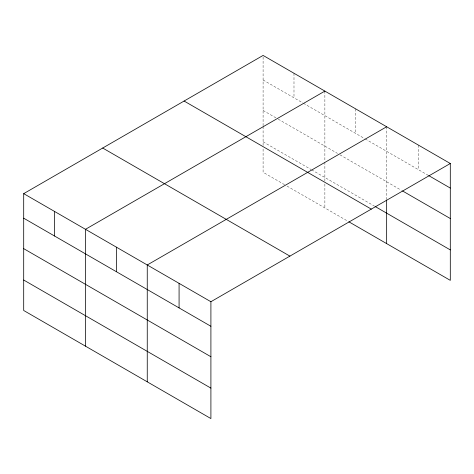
<?xml version="1.0" encoding="UTF-8"?>
<svg xmlns="http://www.w3.org/2000/svg" width="474" height="474" viewBox="0 0 474 474"><rect width="100%" height="100%" fill="white"/><g stroke="black" fill="none" stroke-linecap="round" stroke-linejoin="round"><path stroke-width="0.36" stroke-dasharray="2.37 1.78" d="M263.094 125.77L263.094 55.428M263.094 79.987L302.809 102.917M303.443 103.279L364.589 138.58M365.217 138.947L428.022 175.208M263.094 110.442L277.592 118.814M278.226 119.175L337.482 153.386M340 154.844L401.288 190.228M263.094 141.821L311.003 169.479M311.637 169.846L374.673 206.237M284.53 184.653L263.094 172.275L263.094 148.35M287.048 186.11L347.566 221.044M418.477 145.133L418.477 169.692M386.654 126.759L386.654 199.287M355.761 108.925L355.761 133.484M324.874 91.097L324.874 161.433M324.874 162.161L324.874 181.115M324.874 184.013L324.874 207.944M293.987 73.263L293.987 97.822M263.094 126.499L263.094 145.447"/><path stroke-width="0.71" d="M348.828 221.773L450.3 280.359L450.3 163.506L263.094 55.428L23.7 193.641L23.7 310.494L210.906 418.572L210.906 301.725L23.7 193.641M324.874 91.097L85.48 229.309L85.48 346.156M386.654 126.759L147.254 264.978L147.254 381.825M210.906 301.725L450.3 163.506M428.662 175.576L450.3 188.065M402.562 190.963L450.3 218.526M375.301 206.605L450.3 249.905M184.096 101.039L371.302 209.117M102.698 148.03L289.904 256.114M23.7 218.2L210.906 326.284M23.7 248.654L210.906 356.738M23.7 280.033L210.906 388.117M386.654 200.022L386.654 243.612M179.077 283.351L179.077 307.91M116.367 247.144L116.367 271.703M54.587 211.475L54.587 236.034"/></g></svg>
